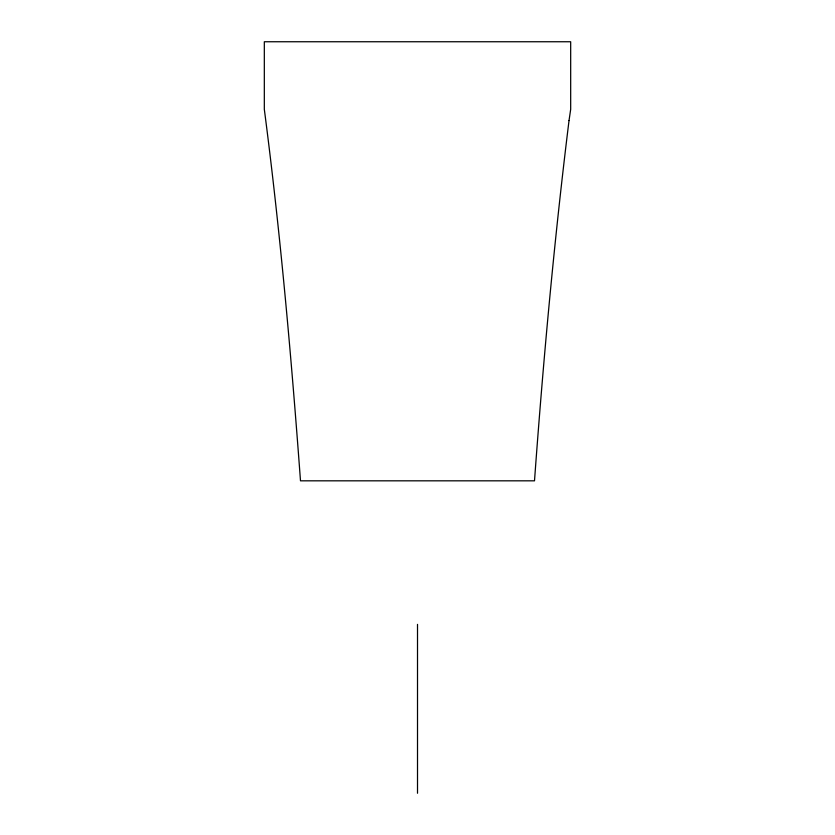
<?xml version="1.0" encoding="UTF-8"?>
<svg xmlns="http://www.w3.org/2000/svg" width="835" height="835" viewBox="0 0 835 835"><rect width="100%" height="100%" fill="white"/><g stroke="black" fill="none" stroke-linecap="round" stroke-linejoin="round"><path stroke-width="1.25" d="M417.51 624.371L417.51 793.25M569.032 120.553C554.231 240.24 543.261 360.48 534.504 480.824L300.496 480.824C291.29 356.722 280.403 232.652 264.319 109.301L264.319 41.75L570.681 41.75L570.681 109.301L569.032 120.553"/></g></svg>
